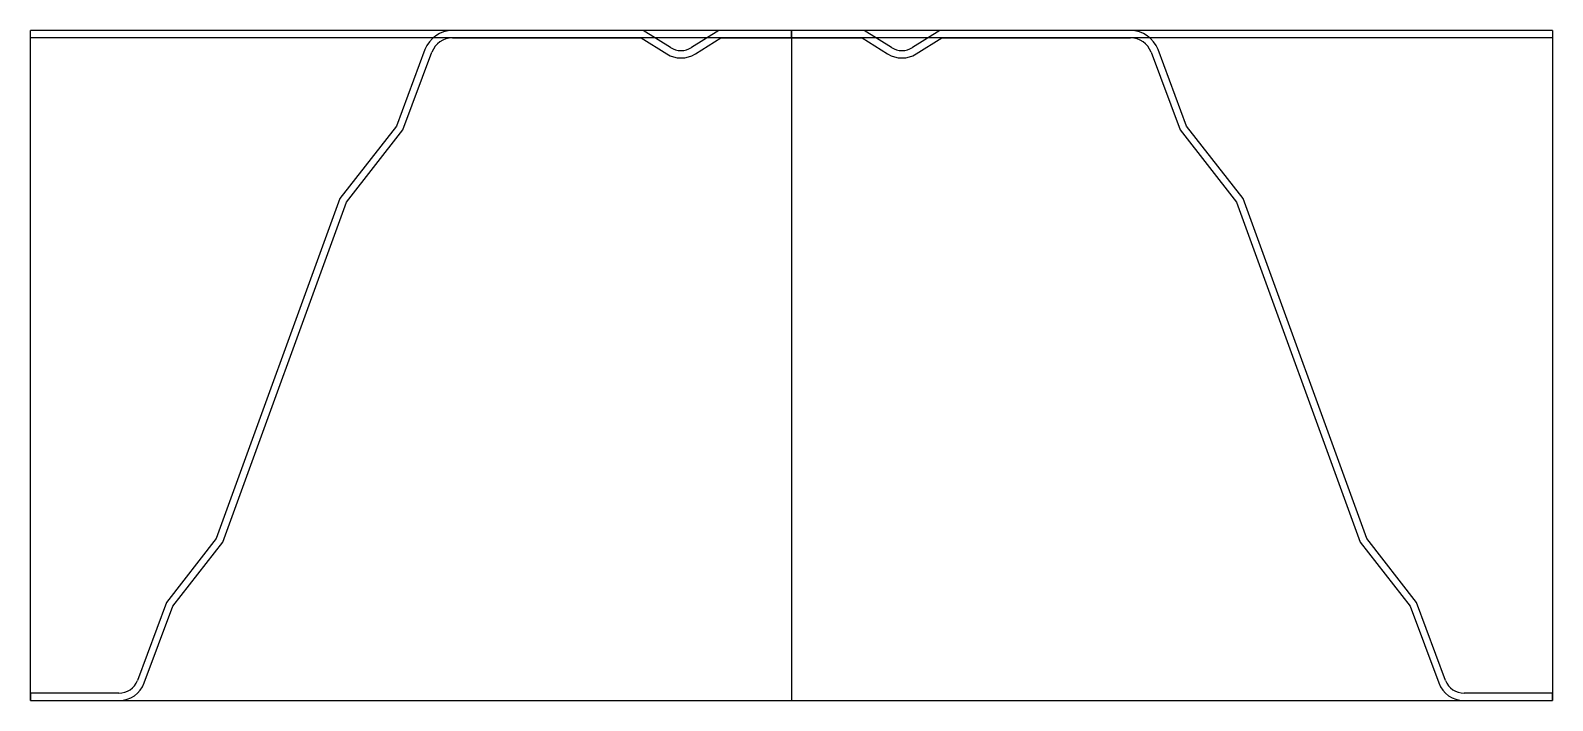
# Model space of a CAD drawing. Extents: x 0 to 310, y 0 to 136.
import ezdxf

# ---------------------------------------------------------------- set-up
doc = ezdxf.new("R2010")
doc.units = 0
doc.layers.get('0').update_dxf_attribs({"linetype": 'CONTINUOUS'})

msp = doc.modelspace()

# ---------------------------------------------------------------- linework, layer by layer
at = {"linetype": 'CONTINUOUS'}
for p, q in [((310, 136.5), (0, 136.5)), ((0, 0), (0, 136.5)), ((124.79, 136.5), (85.97, 136.5)), ((130.38, 133), (124.79, 136.5)), ((140.21, 136.5), (134.62, 133)), ((155, 136.5), (140.21, 136.5)), ((155, 136.5), (155, 0)), ((155, 135), (155, 136.5)), ((169.79, 136.5), (155, 136.5)), ((155, 136.5), (155, 135)), ((175.38, 133), (169.79, 136.5)), ((185.21, 136.5), (179.62, 133)), ((224.03, 136.5), (185.21, 136.5)), ((310, 136.5), (310, 0)), ((310, 135), (0, 135)), ((85.97, 135), (124.36, 135)), ((124.36, 135), (129.59, 131.73)), ((135.42, 131.73), (140.64, 135)), ((140.64, 135), (155, 135)), ((155, 135), (169.36, 135)), ((169.36, 135), (174.58, 131.73)), ((180.41, 131.73), (185.64, 135)), ((185.64, 135), (224.03, 135)), ((80.35, 132.6), (74.54, 116.99)), ((75.86, 116.25), (81.76, 132.07)), ((228.24, 132.07), (234.14, 116.25)), ((235.46, 116.99), (229.65, 132.6)), ((74.54, 116.99), (63.03, 102.24)), ((64.36, 101.51), (75.86, 116.25)), ((234.14, 116.25), (245.64, 101.51)), ((246.97, 102.24), (235.46, 116.99)), ((63.03, 102.24), (37.84, 32.99)), ((39.17, 32.25), (64.36, 101.51)), ((245.64, 101.51), (270.83, 32.25)), ((272.16, 32.99), (246.97, 102.24)), ((37.84, 32.99), (27.7, 19.99)), ((29.03, 19.25), (39.17, 32.25)), ((270.83, 32.25), (280.97, 19.25)), ((282.3, 19.99), (272.16, 32.99)), ((27.7, 19.99), (21.78, 4.1)), ((23.18, 3.58), (29.03, 19.25)), ((280.97, 19.25), (286.82, 3.58)), ((288.22, 4.1), (282.3, 19.99)), ((18.02, 1.5), (0, 1.5)), ((0, 1.5), (0, 0)), ((0, 0), (310, 0)), ((0, 0), (18.03, 0)), ((291.97, 0), (310, 0)), ((310, 1.5), (291.98, 1.5)), ((310, 0), (310, 1.5))]:
    msp.add_line(p, q, dxfattribs=at)
for centre, radius, start, end in [((85.97, 130.5), 6, 90.0048, 159.5127), ((224.03, 130.5), 6, 20.4873, 89.9952), ((85.98, 130.5), 4.5, 90.0922, 159.5807), ((224.02, 130.5), 4.5, 20.4193, 89.9078), ((132.5, 136.39), 5.5, 237.9945, 302.0055), ((132.5, 136.39), 4, 237.9945, 302.0055), ((177.5, 136.39), 5.5, 237.9945, 302.0055), ((177.5, 136.39), 4, 237.9945, 302.0055), ((18.03, 5.5), 4, 269.8139, 339.513), ((18.03, 5.5), 5.5, 270.0416, 339.5683), ((291.97, 5.5), 5.5, 200.4317, 269.9584), ((291.97, 5.5), 4, 200.487, 270.1861)]:
    msp.add_arc(centre, radius, start, end, dxfattribs=at)

doc.saveas('drawing.dxf')
